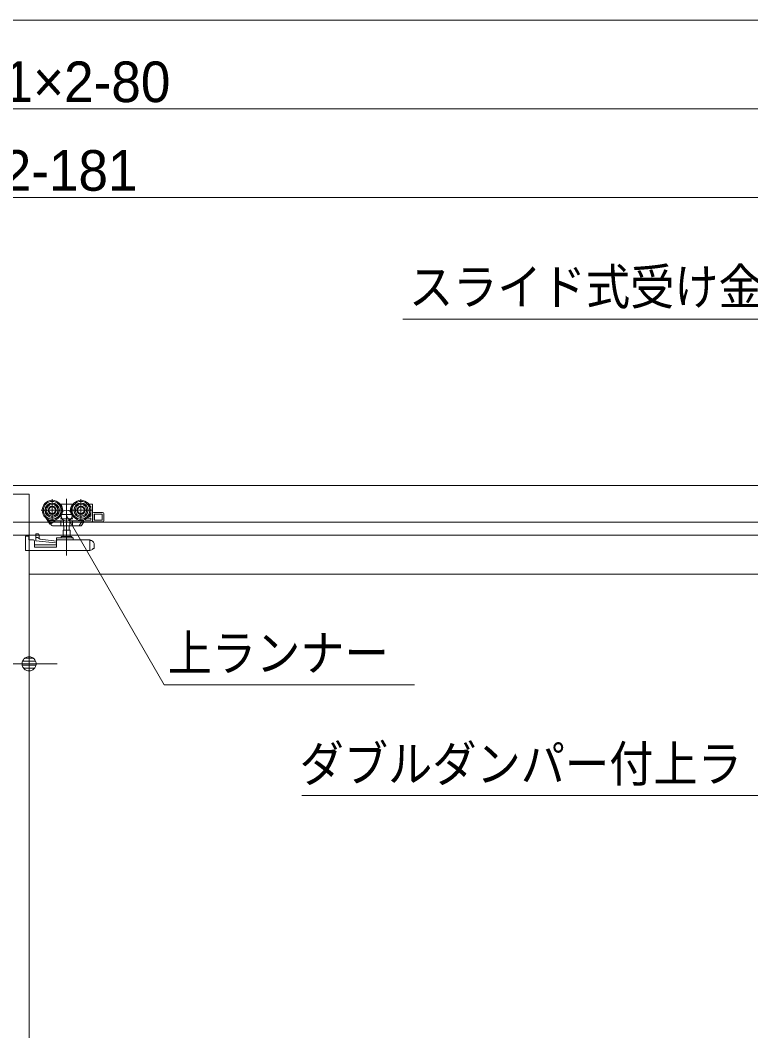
# Model space of a CAD drawing. Units: millimetres, scale not verified. Extents: x -6062 to 6062, y -3045 to 3045.
# Drawn here: x -4496 to -3836, y -92 to 820 of the extents above; entities that cross this region are included whole.
import ezdxf
from ezdxf.enums import TextEntityAlignment as Align

# ---------------------------------------------------------------- set-up
doc = ezdxf.new("R2010")
doc.units = ezdxf.units.MM
doc.header["$LTSCALE"] = 20
for name, color, linetype, lineweight in [('0-1_3一般', 7, 'Continuous', 9), ('0-2_2寸法-1', 7, 'Continuous', 9), ('0-3_0', 7, 'Continuous', 9), ('0-4_2寸法-3', 7, 'Continuous', 9), ('0-5_2寸法-2', 7, 'Continuous', 9)]:
    doc.layers.add(name, color=color, linetype=linetype, lineweight=lineweight)
doc.styles.add('ＭＳ ゴシック', font='')
doc.styles.add('ＭＳ Ｐゴシック', font='')
doc.styles.get('ＭＳ ゴシック').set_extended_font_data('MS Gothic')
doc.styles.get('ＭＳ Ｐゴシック').set_extended_font_data('MS PGothic')

# ---------------------------------------------------------------- blocks, each defined once
blk = doc.blocks.new('_Dot')
at = {"layer": '0-3_0'}
for p, q in [((-10, 0), (-20, 0)), ((9.78, 2), (-9.78, 2)), ((7.99, 6), (-7.99, 6)), ((9.16, -3.98), (-9.16, -3.98)), ((6, -7.98), (-6, -7.98))]:
    blk.add_line(p, q, dxfattribs=at)
for points in [[(10, 0), (9.92, 1.25), (9.69, 2.49), (9.3, 3.68), (8.76, 4.82), (8.09, 5.88), (7.29, 6.85), (6.37, 7.71), (5.36, 8.44), (4.26, 9.05), (3.09, 9.51), (1.87, 9.82), (0.63, 9.98), (-0.63, 9.98), (-1.87, 9.82), (-3.09, 9.51), (-4.26, 9.05), (-5.36, 8.44), (-6.37, 7.71), (-7.29, 6.85), (-8.09, 5.88), (-8.76, 4.82), (-9.3, 3.68), (-9.69, 2.49), (-9.92, 1.25), (-10, 0), (0, 0)], [(-10, 0), (-9.92, -1.25), (-9.69, -2.49), (-9.3, -3.68), (-8.76, -4.82), (-8.09, -5.88), (-7.29, -6.85), (-6.37, -7.71), (-5.36, -8.44), (-4.26, -9.05), (-3.09, -9.51), (-1.87, -9.82), (-0.63, -9.98), (0.63, -9.98), (1.87, -9.82), (3.09, -9.51), (4.26, -9.05), (5.36, -8.44), (6.37, -7.71), (7.29, -6.85), (8.09, -5.88), (8.76, -4.82), (9.3, -3.68), (9.69, -2.49), (9.92, -1.25), (10, 0), (0, 0)]]:
    blk.add_lwpolyline(points, close=True, dxfattribs=at)
blk = doc.blocks.new('グループ-25')
at = {"layer": '0-1_3一般'}
for p, q in [((-77990, 8000), (17030, 8000)), ((-54340, 7840), (-54000, 7840)), ((-54000, 7840), (-54000, -39000)), ((-53582, 7750), (-53582, 7354)), ((-53322, 7758.4), (-53322, 6738.4)), ((-53062, 7750), (-53062, 7354)), ((-53384, 7552), (-53780, 7552)), ((-53439.5, 7662), (-53422, 7662)), ((-53422, 7662), (-53222, 7662)), ((-53422, 7659.3), (-53422, 7662)), ((-53422, 7654.4), (-53422, 7659.3)), ((-53422, 7634.4), (-53422, 7654.4)), ((-52864, 7552), (-53260, 7552)), ((-53222, 7662), (-53204.5, 7662)), ((-53222, 7662), (-53222, 7659.3)), ((-53222, 7659.3), (-53222, 7654.4)), ((-53222, 7654.4), (-53222, 7634.4)), ((-52919.5, 7662), (-52862, 7662)), ((-52900.8, 7632), (-52894, 7632)), ((-52884, 7622), (-52884, 7578.7)), ((-52884, 7525.2), (-52884, 7452)), ((-52852, 7352), (-52852, 7652)), ((-52672, 7512), (-52832, 7512)), ((-52822, 7482), (-52822, 7372)), ((-52682, 7482), (-52822, 7482)), ((-52818.4, 7372), (-52818.4, 7482)), ((-52682, 7372), (-52682, 7482)), ((-52652, 7492), (-52652, 7362)), ((17030, 7340), (-77990, 7340)), ((-53687.5, 7406.1), (-53691, 7403.9)), ((-53648.8, 7366.5), (-53665.8, 7392.7)), ((-53394, 7362), (-53640.4, 7362)), ((-53634, 7362), (-53600.8, 7310.9)), ((-53625.6, 7303.3), (-53613, 7311.4)), ((-53601.2, 7311.1), (-53600.8, 7310.9)), ((-53522.2, 7362), (-53600.8, 7310.9)), ((-53431.8, 7452.4), (-53432, 7452.5)), ((-53422, 7398), (-53432, 7398)), ((-53425.9, 7362), (-53425.9, 7282)), ((-53422, 7398), (-53422, 7449.5)), ((-53393.5, 7362), (-53394, 7362)), ((-53378.2, 7372), (-53378.2, 7282)), ((-53265.8, 7282), (-53265.8, 7372)), ((-53265.7, 7371.5), (-53265.8, 7372)), ((-53039.3, 7362), (-53250, 7362)), ((-53222, 7449.5), (-53222, 7398)), ((-53218.1, 7362), (-53218.1, 7282)), ((-53212.2, 7452.4), (-53212, 7452.5)), ((-53033.9, 7362), (-53085.8, 7282)), ((-53011.1, 7342), (-53053.6, 7276.5)), ((-53033.9, 7362), (-53027.4, 7372)), ((-53011.1, 7362), (-53033.9, 7362)), ((-53024.9, 7375.8), (-53027.4, 7372)), ((-53001.1, 7342), (-53023, 7342)), ((-53011.1, 7352), (-53011.1, 7362)), ((-52978.2, 7392.7), (-52991.6, 7372)), ((-52991.6, 7372), (-52882, 7372)), ((-52882, 7412), (-52948.9, 7412)), ((-52894, 7442), (-52919.5, 7442)), ((-52882, 7372), (-52882, 7412)), ((-52852, 7342), (-52672, 7342)), ((-52822, 7372), (-52682, 7372)), ((-53878, 7122.8), (-53878, 7124.4)), ((-53878, 7124.4), (-53878, 7124.4)), ((-53878, 7116), (-53878, 7122.8)), ((-53878, 7062.3), (-53878, 7116)), ((-53838, 7124.7), (-53877.6, 7124.7)), ((-53837.6, 7124.7), (-53838, 7124.7)), ((-53825.4, 7118.6), (-53825.7, 7119.2)), ((-53420, 7272), (-53576.6, 7272)), ((-53420.3, 7272), (-53420, 7272)), ((-53375.7, 7272), (-53420, 7272)), ((-53259, 7190), (-53385, 7190)), ((-53385, 7190), (-53385, 7080)), ((-53375.9, 7272.1), (-53375.7, 7272)), ((-53371.5, 7272), (-53371.5, 7190)), ((-53272.5, 7190), (-53272.5, 7272)), ((-53268.1, 7272.1), (-53268.3, 7272)), ((-53259, 7080), (-53259, 7190)), ((-53097.8, 7272), (-53224, 7272)), ((-53223.7, 7272), (-53224, 7272)), ((-53097.8, 7272), (-53092.3, 7272)), ((-53092.3, 7272), (-53085.8, 7282)), ((-53062, 7272), (-53092.3, 7272)), ((-54348.9, 7100), (-30348.9, 7100)), ((-54064, 7084), (-54062, 7084)), ((-54064, 7074), (-54064, 7084)), ((-54064, 7074), (-54064, 6860)), ((-54062, 7086), (-54002, 7086)), ((-54062, 6826), (-54062, 7086)), ((-54000, -38740), (-54000, 7050)), ((-53902, 6888), (-53902, 6996)), ((-53878, 7062.3), (-53848, 7059.1)), ((-53878, 7002), (-53878, 7062.3)), ((-53519.9, 6963.7), (-53878, 7002)), ((-53848, 7059.1), (-53798, 7027.6)), ((-53818, 7092), (-53818, 7040.2)), ((-53798, 7027.6), (-53502, 6996)), ((-53502, 7026), (-53502, 7046)), ((-53502, 7026), (-53502, 7006)), ((-53502, 6888), (-53502, 7006)), ((-53492, 7056), (-53375.3, 7056)), ((-53492, 7016), (-52903.8, 7016)), ((-53410, 7080), (-53234, 7080)), ((-53268.7, 7056), (-53375.3, 7056)), ((-53268.7, 7056), (-53212, 7056)), ((-53202, 7046), (-53202, 7026)), ((-52902, 7006.3), (-52902, 7006)), ((-52902, 7006), (-52902, 6826)), ((-52900.3, 7015.3), (-52892.5, 7012.4)), ((-52882.6, 7008.7), (-52892.5, 7012.4)), ((-52882.6, 7008.7), (-52873.9, 7005.4)), ((-54062, 6826), (-52902, 6826)), ((-53502, 6926), (-53902, 6926)), ((-53502, 6888), (-53902, 6888)), ((-52902, 6826), (-52882.6, 6833.3)), ((-52847.4, 6846.5), (-52882.6, 6833.3)), ((-52822, 6860), (-52847.4, 6860)), ((-52847.4, 6860), (-52847.4, 6846.5)), ((-52822, 6930.5), (-52822, 6860)), ((-54000, 6400), (-30640, 6400))]:
    blk.add_line(p, q, dxfattribs=at)
for points in [[(-53625.6, 7303.3), (-53675.5, 7380.1), (-53691, 7403.9)], [(-53593.3, 7281.1), (-53611.7, 7309.4), (-53648.8, 7366.5)], [(-53611.7, 7309.4), (-53611.9, 7309.7), (-53612, 7310), (-53612.1, 7310.2), (-53612.2, 7310.5), (-53612.2, 7310.7), (-53612.2, 7311), (-53612.2, 7311.2), (-53612.2, 7311.4), (-53612.1, 7311.5), (-53612, 7311.7), (-53611.8, 7311.8), (-53611.6, 7312), (-53611.4, 7312.1), (-53611.1, 7312.2), (-53610.8, 7312.2), (-53610.5, 7312.3), (-53610.2, 7312.3), (-53609.8, 7312.4), (-53609.4, 7312.4), (-53608.9, 7312.4), (-53608.5, 7312.3), (-53608, 7312.3), (-53607.5, 7312.3), (-53607.1, 7312.2), (-53606.7, 7312.2), (-53606.2, 7312.1), (-53605.8, 7312.1), (-53605.4, 7312), (-53605, 7312), (-53604.6, 7311.9), (-53604.2, 7311.8), (-53603.8, 7311.8), (-53603.4, 7311.7), (-53603, 7311.6), (-53602.6, 7311.5), (-53602.2, 7311.4), (-53601.9, 7311.3), (-53601.5, 7311.2), (-53601.2, 7311.1)], [(-53422, 7449.5), (-53422.3, 7449.6), (-53422.5, 7449.7), (-53422.8, 7449.7), (-53423, 7449.8), (-53423.3, 7449.9), (-53423.5, 7449.9), (-53423.8, 7450), (-53424, 7450.1), (-53424.3, 7450.2), (-53424.5, 7450.2), (-53424.8, 7450.3), (-53425, 7450.4), (-53425.3, 7450.5), (-53425.5, 7450.5), (-53425.8, 7450.6), (-53426, 7450.7), (-53426.3, 7450.8), (-53426.5, 7450.8), (-53426.8, 7450.9), (-53427, 7451), (-53427.3, 7451.1), (-53427.5, 7451.1), (-53427.8, 7451.2), (-53428, 7451.3), (-53428.3, 7451.4), (-53428.5, 7451.4), (-53428.8, 7451.5), (-53429, 7451.6), (-53429.3, 7451.7), (-53429.5, 7451.7), (-53429.8, 7451.8), (-53430, 7451.9), (-53430.3, 7452), (-53430.5, 7452), (-53430.8, 7452.1), (-53431, 7452.2), (-53431.3, 7452.3), (-53431.5, 7452.3), (-53431.8, 7452.4)], [(-53212, 7398), (-53222, 7398), (-53422, 7398)], [(-53378.2, 7372), (-53378.3, 7371.5), (-53378.4, 7371), (-53378.5, 7370.5), (-53378.6, 7370.1), (-53378.8, 7369.6), (-53378.9, 7369.2), (-53379.1, 7368.8), (-53379.3, 7368.4), (-53379.6, 7368), (-53379.8, 7367.6), (-53380.1, 7367.2), (-53380.4, 7366.9), (-53380.8, 7366.5), (-53381.1, 7366.2), (-53381.5, 7365.9), (-53381.9, 7365.6), (-53382.4, 7365.3), (-53382.8, 7365), (-53383.3, 7364.8), (-53383.8, 7364.5), (-53384.3, 7364.3), (-53384.8, 7364.1), (-53385.3, 7363.9), (-53385.9, 7363.7), (-53386.4, 7363.5), (-53386.9, 7363.3), (-53387.4, 7363.1), (-53387.9, 7363), (-53388.4, 7362.8), (-53388.9, 7362.7), (-53389.4, 7362.6), (-53389.9, 7362.5), (-53390.4, 7362.4), (-53391, 7362.3), (-53391.5, 7362.2), (-53392, 7362.1), (-53392.5, 7362.1), (-53393, 7362), (-53393.5, 7362)], [(-53250, 7362), (-53250.5, 7362), (-53251, 7362), (-53251.5, 7362.1), (-53252, 7362.1), (-53252.5, 7362.2), (-53253, 7362.3), (-53253.6, 7362.4), (-53254.1, 7362.5), (-53254.6, 7362.6), (-53255.1, 7362.7), (-53255.6, 7362.8), (-53256.1, 7363), (-53256.6, 7363.1), (-53257.1, 7363.3), (-53257.6, 7363.5), (-53258.1, 7363.7), (-53258.7, 7363.9), (-53259.2, 7364.1), (-53259.7, 7364.3), (-53260.2, 7364.5), (-53260.7, 7364.8), (-53261.2, 7365), (-53261.6, 7365.3), (-53262.1, 7365.6), (-53262.5, 7365.9), (-53262.9, 7366.2), (-53263.2, 7366.5), (-53263.6, 7366.9), (-53263.9, 7367.2), (-53264.2, 7367.6), (-53264.4, 7368), (-53264.7, 7368.4), (-53264.9, 7368.8), (-53265.1, 7369.2), (-53265.2, 7369.6), (-53265.4, 7370.1), (-53265.5, 7370.5), (-53265.6, 7371), (-53265.7, 7371.5)], [(-53222, 7449.5), (-53221.7, 7449.6), (-53221.5, 7449.7), (-53221.2, 7449.7), (-53221, 7449.8), (-53220.7, 7449.9), (-53220.5, 7449.9), (-53220.2, 7450), (-53220, 7450.1), (-53219.7, 7450.2), (-53219.5, 7450.2), (-53219.2, 7450.3), (-53219, 7450.4), (-53218.7, 7450.5), (-53218.5, 7450.5), (-53218.2, 7450.6), (-53218, 7450.7), (-53217.7, 7450.8), (-53217.5, 7450.8), (-53217.2, 7450.9), (-53217, 7451), (-53216.7, 7451.1), (-53216.5, 7451.1), (-53216.2, 7451.2), (-53216, 7451.3), (-53215.7, 7451.4), (-53215.5, 7451.4), (-53215.2, 7451.5), (-53215, 7451.6), (-53214.7, 7451.7), (-53214.5, 7451.7), (-53214.2, 7451.8), (-53214, 7451.9), (-53213.7, 7452), (-53213.5, 7452), (-53213.2, 7452.1), (-53213, 7452.2), (-53212.7, 7452.3), (-53212.5, 7452.3), (-53212.2, 7452.4)], [(-52852, 7352), (-52852, 7342), (-53001.1, 7342)], [(-53877.6, 7124.7), (-53877.7, 7124.7), (-53877.7, 7124.7), (-53877.7, 7124.7), (-53877.7, 7124.7), (-53877.7, 7124.7), (-53877.7, 7124.7), (-53877.7, 7124.7), (-53877.7, 7124.7), (-53877.8, 7124.7), (-53877.8, 7124.7), (-53877.8, 7124.7), (-53877.8, 7124.6), (-53877.8, 7124.6), (-53877.8, 7124.6), (-53877.8, 7124.6), (-53877.8, 7124.6), (-53877.8, 7124.6), (-53877.9, 7124.6), (-53877.9, 7124.6), (-53877.9, 7124.6), (-53877.9, 7124.6), (-53877.9, 7124.6), (-53877.9, 7124.6), (-53877.9, 7124.6), (-53877.9, 7124.6), (-53877.9, 7124.5), (-53877.9, 7124.5), (-53877.9, 7124.5), (-53878, 7124.5), (-53878, 7124.5), (-53878, 7124.5), (-53878, 7124.5), (-53878, 7124.5), (-53878, 7124.5), (-53878, 7124.4), (-53878, 7124.4), (-53878, 7124.4), (-53878, 7124.4), (-53878, 7124.4)], [(-53825.8, 7119.2), (-53825.9, 7119.5), (-53826.1, 7119.8), (-53826.3, 7120.1), (-53826.5, 7120.4), (-53826.7, 7120.6), (-53826.9, 7120.9), (-53827.1, 7121.1), (-53827.3, 7121.4), (-53827.6, 7121.6), (-53827.8, 7121.8), (-53828.1, 7122), (-53828.3, 7122.2), (-53828.6, 7122.4), (-53828.9, 7122.6), (-53829.2, 7122.8), (-53829.5, 7122.9), (-53829.9, 7123.1), (-53830.2, 7123.2), (-53830.5, 7123.3), (-53830.9, 7123.4), (-53831.3, 7123.5), (-53831.6, 7123.6), (-53832, 7123.7), (-53832.3, 7123.8), (-53832.7, 7123.9), (-53833, 7124), (-53833.4, 7124.1), (-53833.8, 7124.2), (-53834.1, 7124.2), (-53834.5, 7124.3), (-53834.8, 7124.3), (-53835.2, 7124.4), (-53835.5, 7124.5), (-53835.9, 7124.5), (-53836.2, 7124.5), (-53836.6, 7124.6), (-53836.9, 7124.6), (-53837.3, 7124.6), (-53837.6, 7124.7)], [(-53818.1, 7092.1), (-53818.1, 7092.8), (-53818.2, 7093.5), (-53818.2, 7094.2), (-53818.2, 7094.9), (-53818.3, 7095.6), (-53818.3, 7096.3), (-53818.4, 7097), (-53818.4, 7097.8), (-53818.5, 7098.5), (-53818.6, 7099.2), (-53818.7, 7099.9), (-53818.8, 7100.6), (-53819, 7101.3), (-53819.1, 7102), (-53819.3, 7102.7), (-53819.4, 7103.4), (-53819.6, 7104), (-53819.8, 7104.7), (-53819.9, 7105.4), (-53820.1, 7106.1), (-53820.3, 7106.8), (-53820.6, 7107.5), (-53820.8, 7108.2), (-53821, 7108.9), (-53821.3, 7109.5), (-53821.5, 7110.2), (-53821.7, 7110.9), (-53822, 7111.5), (-53822.3, 7112.2), (-53822.6, 7112.8), (-53822.8, 7113.5), (-53823.1, 7114.1), (-53823.4, 7114.8), (-53823.7, 7115.4), (-53824.1, 7116.1), (-53824.4, 7116.7), (-53824.7, 7117.3), (-53825, 7118), (-53825.4, 7118.6)], [(-53425.9, 7282), (-53425.9, 7281.7), (-53425.9, 7281.3), (-53425.8, 7281), (-53425.8, 7280.7), (-53425.7, 7280.4), (-53425.7, 7280.1), (-53425.6, 7279.8), (-53425.6, 7279.4), (-53425.5, 7279.1), (-53425.4, 7278.8), (-53425.4, 7278.5), (-53425.3, 7278.2), (-53425.2, 7277.9), (-53425.1, 7277.6), (-53425, 7277.3), (-53424.9, 7276.9), (-53424.8, 7276.6), (-53424.7, 7276.3), (-53424.6, 7276), (-53424.4, 7275.7), (-53424.3, 7275.4), (-53424.2, 7275.1), (-53424, 7274.8), (-53423.8, 7274.6), (-53423.7, 7274.3), (-53423.5, 7274.1), (-53423.3, 7273.8), (-53423.1, 7273.6), (-53422.9, 7273.4), (-53422.7, 7273.2), (-53422.5, 7273), (-53422.2, 7272.9), (-53422, 7272.7), (-53421.7, 7272.6), (-53421.5, 7272.4), (-53421.2, 7272.3), (-53420.9, 7272.2), (-53420.6, 7272.1), (-53420.3, 7272)], [(-53378.2, 7282), (-53378.2, 7281.7), (-53378.2, 7281.4), (-53378.2, 7281.2), (-53378.2, 7280.9), (-53378.2, 7280.6), (-53378.2, 7280.3), (-53378.2, 7280.1), (-53378.2, 7279.8), (-53378.2, 7279.5), (-53378.2, 7279.2), (-53378.2, 7278.9), (-53378.2, 7278.7), (-53378.2, 7278.4), (-53378.2, 7278.1), (-53378.1, 7277.8), (-53378.1, 7277.5), (-53378.1, 7277.2), (-53378.1, 7276.9), (-53378.1, 7276.7), (-53378.1, 7276.4), (-53378.1, 7276.1), (-53378.1, 7275.8), (-53378, 7275.5), (-53378, 7275.3), (-53377.9, 7275), (-53377.9, 7274.7), (-53377.8, 7274.5), (-53377.7, 7274.3), (-53377.6, 7274), (-53377.5, 7273.8), (-53377.3, 7273.6), (-53377.2, 7273.4), (-53377, 7273.2), (-53376.9, 7273), (-53376.7, 7272.8), (-53376.5, 7272.6), (-53376.3, 7272.4), (-53376.1, 7272.3), (-53375.9, 7272.1)], [(-53224, 7272), (-53268.3, 7272), (-53375.7, 7272)], [(-53265.8, 7282), (-53265.8, 7281.7), (-53265.8, 7281.4), (-53265.8, 7281.2), (-53265.8, 7280.9), (-53265.8, 7280.6), (-53265.8, 7280.3), (-53265.8, 7280.1), (-53265.8, 7279.8), (-53265.8, 7279.5), (-53265.8, 7279.2), (-53265.8, 7278.9), (-53265.8, 7278.7), (-53265.8, 7278.4), (-53265.8, 7278.1), (-53265.9, 7277.8), (-53265.9, 7277.5), (-53265.9, 7277.2), (-53265.9, 7276.9), (-53265.9, 7276.7), (-53265.9, 7276.4), (-53265.9, 7276.1), (-53265.9, 7275.8), (-53266, 7275.5), (-53266, 7275.3), (-53266.1, 7275), (-53266.1, 7274.7), (-53266.2, 7274.5), (-53266.3, 7274.3), (-53266.4, 7274), (-53266.5, 7273.8), (-53266.7, 7273.6), (-53266.8, 7273.4), (-53267, 7273.2), (-53267.1, 7273), (-53267.3, 7272.8), (-53267.5, 7272.6), (-53267.7, 7272.4), (-53267.9, 7272.3), (-53268.1, 7272.1)], [(-53218.1, 7282), (-53218.1, 7281.7), (-53218.1, 7281.3), (-53218.2, 7281), (-53218.2, 7280.7), (-53218.3, 7280.4), (-53218.3, 7280.1), (-53218.4, 7279.8), (-53218.4, 7279.4), (-53218.5, 7279.1), (-53218.6, 7278.8), (-53218.6, 7278.5), (-53218.7, 7278.2), (-53218.8, 7277.9), (-53218.9, 7277.6), (-53219, 7277.3), (-53219.1, 7276.9), (-53219.2, 7276.6), (-53219.3, 7276.3), (-53219.4, 7276), (-53219.6, 7275.7), (-53219.7, 7275.4), (-53219.8, 7275.1), (-53220, 7274.8), (-53220.2, 7274.6), (-53220.3, 7274.3), (-53220.5, 7274.1), (-53220.7, 7273.8), (-53220.9, 7273.6), (-53221.1, 7273.4), (-53221.3, 7273.2), (-53221.5, 7273), (-53221.8, 7272.9), (-53222, 7272.7), (-53222.3, 7272.6), (-53222.5, 7272.4), (-53222.8, 7272.3), (-53223.1, 7272.2), (-53223.4, 7272.1), (-53223.7, 7272)], [(-53922, 7016), (-54002, 7016), (-54002, 7086)], [(-52892.5, 7012.4), (-52892.8, 7012.3), (-52893.1, 7012.2), (-52893.4, 7012.1), (-52893.7, 7012), (-52894, 7012), (-52894.3, 7011.8), (-52894.6, 7011.7), (-52894.9, 7011.6), (-52895.2, 7011.5), (-52895.5, 7011.4), (-52895.8, 7011.3), (-52896.1, 7011.2), (-52896.4, 7011.1), (-52896.7, 7011), (-52897, 7010.9), (-52897.3, 7010.7), (-52897.6, 7010.6), (-52897.9, 7010.5), (-52898.2, 7010.4), (-52898.5, 7010.2), (-52898.8, 7010.1), (-52899.1, 7010), (-52899.4, 7009.8), (-52899.6, 7009.7), (-52899.9, 7009.5), (-52900.1, 7009.3), (-52900.4, 7009.2), (-52900.6, 7009), (-52900.8, 7008.8), (-52900.9, 7008.5), (-52901.1, 7008.3), (-52901.3, 7008.1), (-52901.4, 7007.9), (-52901.5, 7007.6), (-52901.6, 7007.4), (-52901.7, 7007.1), (-52901.8, 7006.8), (-52901.9, 7006.6), (-52902, 7006.3)], [(-54064, 6860), (-54063.4, 6853.7), (-54062, 6848.8)]]:
    blk.add_lwpolyline(points, dxfattribs=at)
for centre, radius in [((-53582, 7552), 180), ((-53582, 7552), 160), ((-53582, 7552), 130), ((-53582, 7552), 126), ((-53062, 7552), 180), ((-53062, 7552), 160), ((-53062, 7552), 130), ((-53062, 7552), 126), ((-53582, 7552), 104), ((-53582, 7552), 74), ((-53582, 7552), 60), ((-53062, 7552), 104), ((-53062, 7552), 74), ((-53062, 7552), 60)]:
    blk.add_circle(centre, radius, dxfattribs=at)
for centre, radius, start, end in [((-53582, 7552), 190, 327.3631, 32.6369), ((-53062, 7552), 190, 147.3631, 212.6369), ((-52894, 7622), 10, 0, 90), ((-52862, 7652), 10, 0, 90), ((-52832, 7532), 20, 180, 270), ((-52672, 7492), 20, 0, 90), ((-53640.4, 7372), 10, 213, 270), ((-53039.3, 7372), 10, 270, 327), ((-53001.1, 7352), 10, 180, 270), ((-52904, 7462), 20, 270, 0), ((-52894, 7452), 10, 270, 0), ((-52672, 7362), 20, 270, 0), ((-53576.6, 7292), 20, 213, 270), ((-53097.8, 7282), 10, 270, 327), ((-53062, 7282), 10, 270, 327), ((-53922, 6996), 20, 0, 90), ((-53522, 6943.8), 20, 0, 83.89836), ((-53492, 7046), 10, 90, 180), ((-53492, 7006), 10, 90, 180), ((-53410, 7068), 12, 90, 180), ((-53410, 7068), 12, 180, 270), ((-53234, 7068), 12, 0, 90), ((-53234, 7068), 12, 270, 0), ((-53212, 7046), 10, 0, 90), ((-53192, 7026), 10, 180, 270), ((-52903.8, 7006), 10, 69.44395, 90), ((-52902, 6930.5), 80, 0, 69.44395)]:
    blk.add_arc(centre, radius, start, end, dxfattribs=at)
blk = doc.blocks.new('グループ-26')
at = {"layer": '0-1_3一般'}
blk.add_line((-79696.5, 8000), (18903.5, 8000), dxfattribs=at)
blk = doc.blocks.new('グループ-27')
at = {"layer": '0-1_3一般'}
for name in ['グループ-26', 'グループ-25']:
    blk.add_blockref(name, (0, 0), dxfattribs=at)

msp = doc.modelspace()

# ---------------------------------------------------------------- linework, layer by layer
at = {"layer": '0-2_2寸法-1'}
for p, q in [((-941.21, 820), (-5681.79, 820)), ((-3380.21, 740), (-5674.79, 740)), ((-3481.21, 660), (-5674.79, 660))]:
    msp.add_line(p, q, dxfattribs=at)
at = {"layer": '0-4_2寸法-3'}
for p, q in [((-4453.43, 377.83), (-4453.77, 377.83)), ((-4453.43, 377.83), (-4453.77, 377.83)), ((-4448.71, 373.83), (-4458.49, 373.83)), ((-4449.6, 369.83), (-4457.6, 369.83))]:
    msp.add_line(p, q, dxfattribs=at)
for points in [[(-3456.5, 391.8), (-3547.83, 550), (-4149.76, 550)], [(-4139.44, 220), (-4365.36, 220), (-4453.6, 372.84)], [(-4241.06, 120), (-3642.22, 120), (-3495.98, 373.3)]]:
    msp.add_lwpolyline(points, dxfattribs=at)
msp.add_circle((-4453.6, 372.84), 5.01, dxfattribs=at)
msp.add_circle((-4453.6, 372.84), 5.01, dxfattribs=at)
at = {"layer": '0-5_2寸法-2'}
for p, q in [((-4487.5, 259), (-4487.3, 259)), ((-4503.5, 239), (-4487.5, 239)), ((-4474.79, 239), (-4462.08, 239))]:
    msp.add_line(p, q, dxfattribs=at)

# ---------------------------------------------------------------- block references
at = {"layer": '0-1_3一般', "xscale": 0.05, "yscale": 0.05}
msp.add_blockref('グループ-27', (-1787.5, 0), dxfattribs=at)
at = {"layer": '0-5_2寸法-2', "xscale": 0.6356201, "yscale": 0.6356201, "rotation": 180}
msp.add_blockref('_Dot', (-4487.5, 239), dxfattribs=at)

# ---------------------------------------------------------------- texts
at = {"layer": '0-2_2寸法-1', "style": 'ＭＳ Ｐゴシック'}
for s, p in [('Z1 = DW1×2-80', (-4701.28, 735.04)), ('U1 = DW1×2-181', (-4763, 655.04))]:
    msp.add_text(s, height=36.69, dxfattribs=at).set_placement(p, align=Align.BOTTOM_LEFT)
at = {"layer": '0-4_2寸法-3', "style": 'ＭＳ ゴシック', "width": 0.9}
for s, p in [('スライド式受け金具取付位置', (-4144.36, 553.34)), ('上ランナー', (-4362.33, 222.77)), ('ダブルダンパー付上ラ', (-4243.16, 122.77))]:
    msp.add_text(s, height=32.55, dxfattribs=at).set_placement(p, align=Align.BOTTOM_LEFT)

doc.saveas('drawing.dxf')
